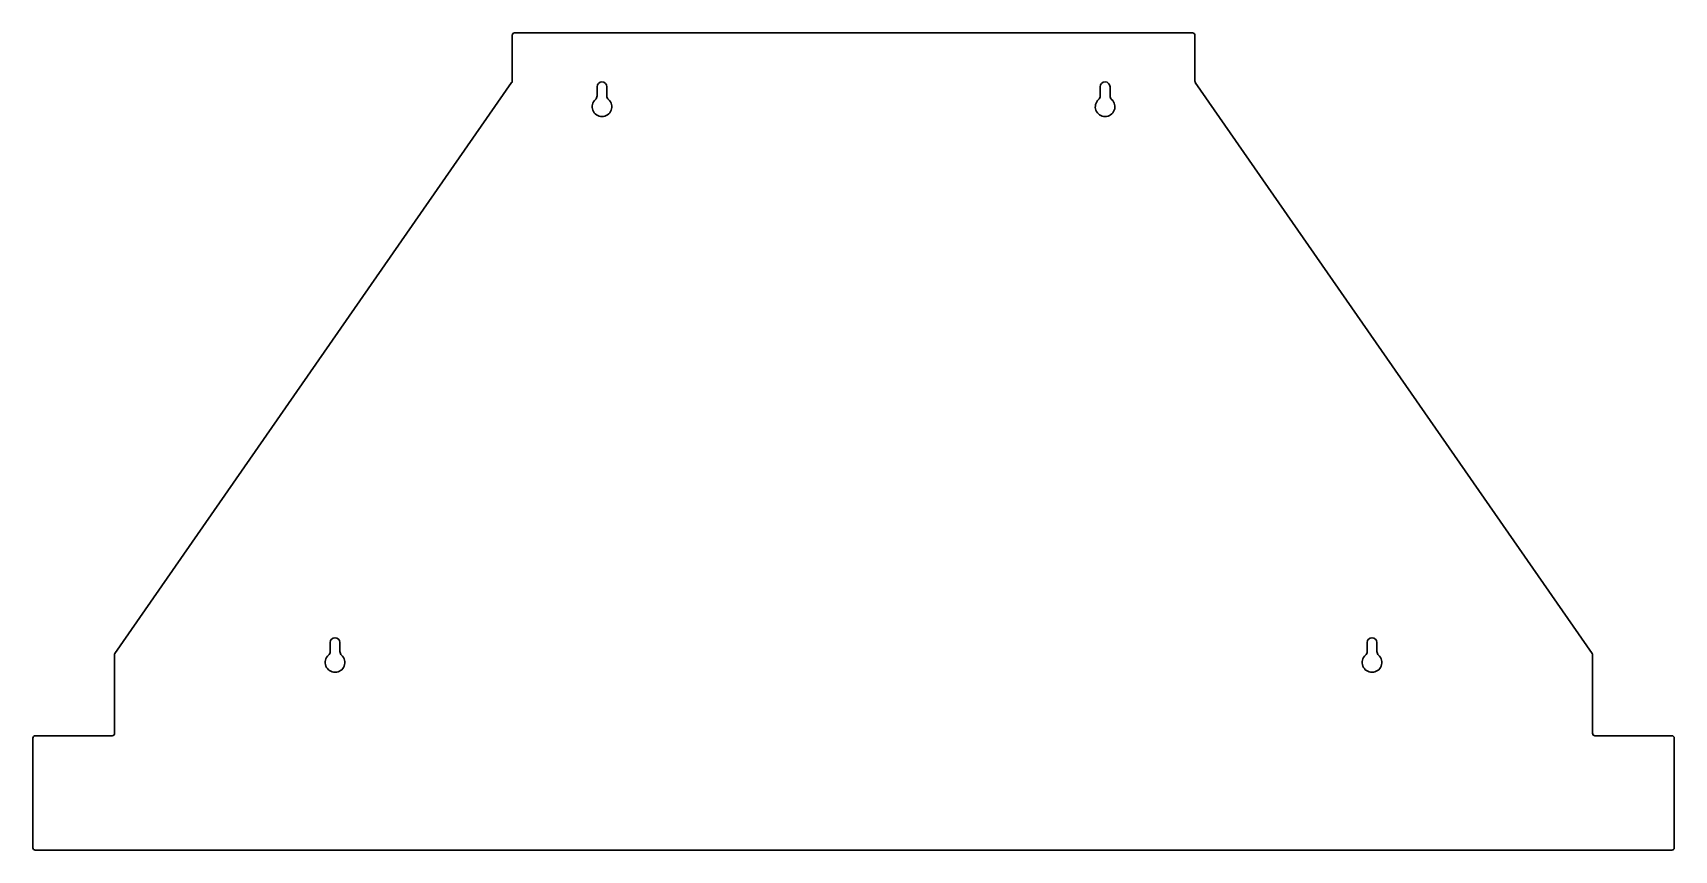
# Model space of a CAD drawing. Header units: millimetres. Extents: x -439 to 566, y -95 to 405.
import ezdxf

# ---------------------------------------------------------------- set-up
doc = ezdxf.new("R2010")
doc.units = ezdxf.units.MM
doc.linetypes.add('K5LT_BASIC', pattern=[0])
doc.layers.add('Системный слой', color=7, linetype='Continuous')

msp = doc.modelspace()

# ---------------------------------------------------------------- linework, layer by layer
at = {"layer": 'Системный слой', "color": 150, "linetype": 'K5LT_BASIC', "lineweight": 30}
for p, q in [((-145.1, 403.7), (-145.1, 375.7)), ((271.4, 405.2), (-143.6, 405.2)), ((272.9, 375.7), (272.9, 403.7)), ((-145.4, 374.8), (-388.3, 25.6)), ((-93.1, 372.2), (-93.1, 366.7)), ((-87.1, 366.7), (-87.1, 372.2)), ((214.9, 372.2), (214.9, 366.7)), ((220.9, 366.7), (220.9, 372.2)), ((516, 25.6), (273.1, 374.8)), ((-256.5, 32.2), (-256.5, 26.7)), ((-250.5, 26.7), (-250.5, 32.2)), ((378.3, 32.2), (378.3, 26.7)), ((384.3, 26.7), (384.3, 32.2)), ((-388.5, 24.7), (-388.5, -23.3)), ((516.3, -23.3), (516.3, 24.7)), ((-438.5, -26.3), (-438.5, -93.3)), ((-390, -24.8), (-437, -24.8)), ((564.8, -24.8), (517.8, -24.8)), ((566.3, -93.3), (566.3, -26.3)), ((-437, -94.8), (564.8, -94.8))]:
    msp.add_line(p, q, dxfattribs=at)
for centre, radius, start, end in [((-143.6, 403.7), 1.5, 90, 180), ((271.4, 403.7), 1.5, 0, 90), ((-146.6, 375.7), 1.5, 325.1841, 0), ((-90.1, 372.2), 3, 0, 180), ((217.9, 372.2), 3, 0, 180), ((274.4, 375.7), 1.5, 180, 214.8159), ((-90.1, 360), 6, 131.8103, 48.1897), ((-96.1, 366.7), 3, 311.8103, 0), ((-84.1, 366.7), 3, 180, 228.1897), ((217.9, 360), 6, 131.8103, 48.1897), ((211.9, 366.7), 3, 311.8103, 0), ((223.9, 366.7), 3, 180, 228.1897), ((-253.5, 32.2), 3, 0, 180), ((381.3, 32.2), 3, 0, 180), ((-387, 24.7), 1.5, 145.1841, 180), ((-253.5, 20), 6, 131.8103, 48.1897), ((-259.5, 26.7), 3, 311.8103, 0), ((-247.5, 26.7), 3, 180, 228.1897), ((381.3, 20), 6, 131.8103, 48.1897), ((375.3, 26.7), 3, 311.8103, 0), ((387.3, 26.7), 3, 180, 228.1897), ((514.8, 24.7), 1.5, 0, 34.8159), ((-437, -26.3), 1.5, 90, 180), ((-390, -23.3), 1.5, 270, 0), ((517.8, -23.3), 1.5, 180, 270), ((564.8, -26.3), 1.5, 0, 90), ((-437, -93.3), 1.5, 180, 270), ((564.8, -93.3), 1.5, 270, 0)]:
    msp.add_arc(centre, radius, start, end, dxfattribs=at)

doc.saveas('drawing.dxf')
